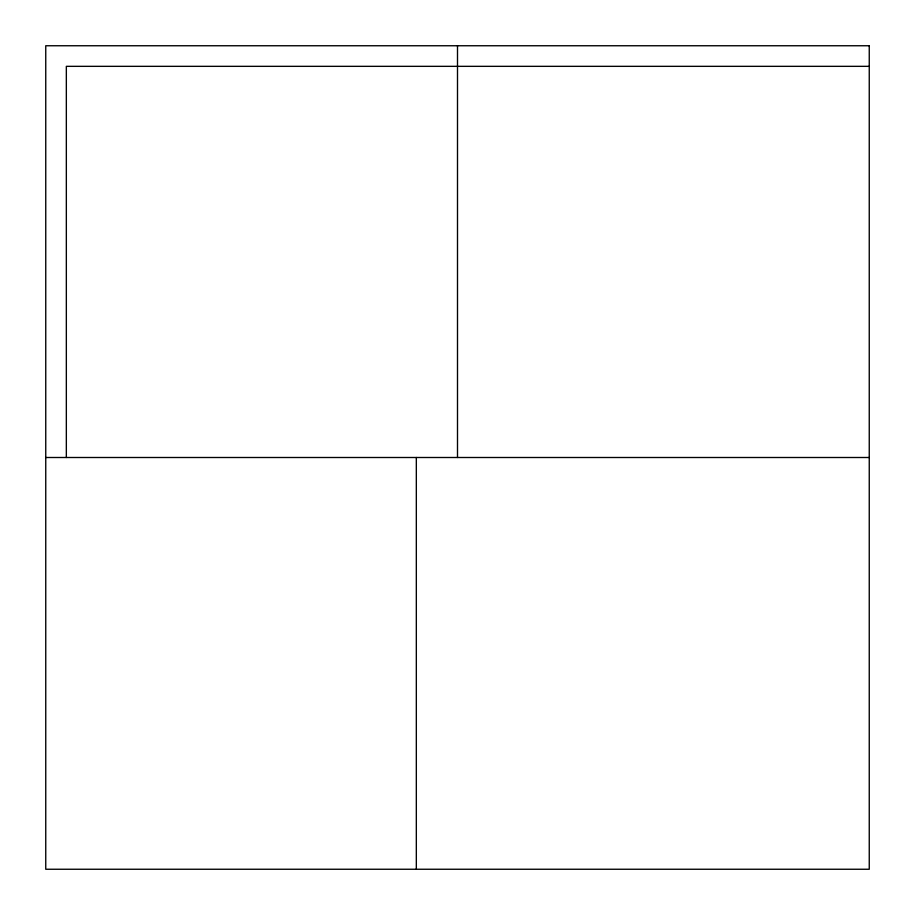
<?xml version="1.0" encoding="UTF-8"?>
<svg xmlns="http://www.w3.org/2000/svg" width="915" height="915" viewBox="0 0 915 915"><rect width="100%" height="100%" fill="white"/><g stroke="black" fill="none" stroke-linecap="round" stroke-linejoin="round"><path stroke-width="1.37" d="M869.25 66.338L66.338 66.338L66.338 457.5M45.75 457.5L869.25 457.5M457.5 45.75L457.5 457.5M416.325 457.5L416.325 869.25M869.25 45.75L45.75 45.75L45.75 869.25L869.25 869.25L869.25 45.75"/></g></svg>
